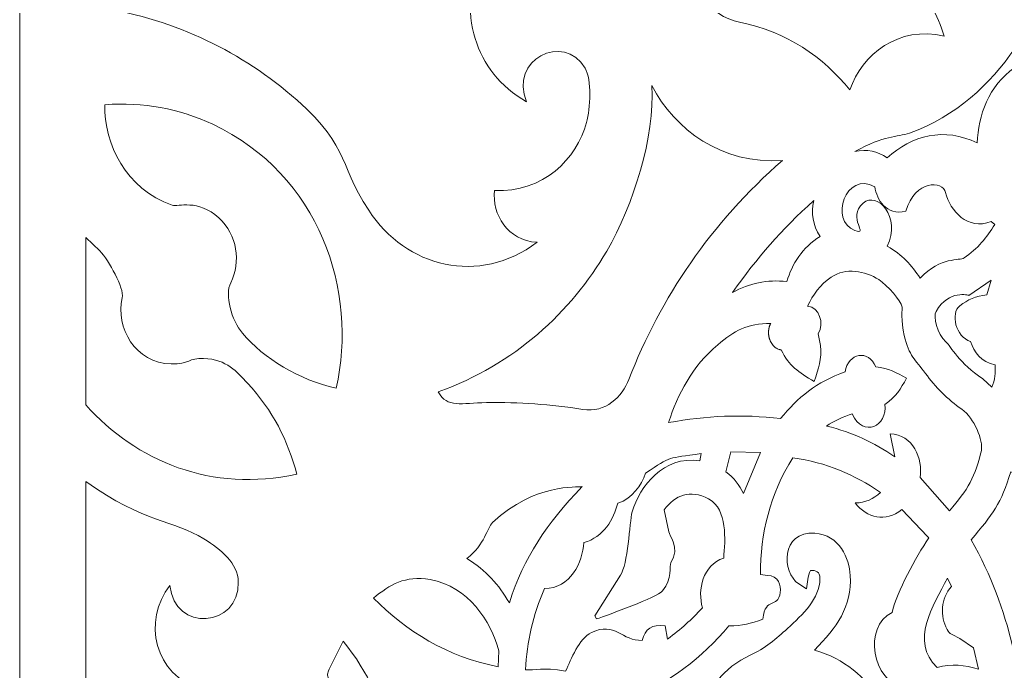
# Model space of a CAD drawing. Header units: millimetres. Extents: x -14.9 to 15.1, y 6.5 to 76.5.
# Drawn here: x -14.9 to -0.04, y 49.91 to 59.73 of the extents above; entities that cross this region are included whole.
import ezdxf

# ---------------------------------------------------------------- set-up
doc = ezdxf.new("R2010")
doc.units = ezdxf.units.MM
doc.header["$MEASUREMENT"] = 0
doc.layers.add('Layer 1', color=7, linetype='Continuous')

msp = doc.modelspace()

# ---------------------------------------------------------------- linework, layer by layer
at = {"layer": 'Layer 1', "color": 250, "lineweight": 9}
for points, knots in [([(-14.9024, 6.4618), (-14.9024, 6.4618), (15.0977, 6.4618), (15.0977, 6.4618), (15.0977, 6.4618), (15.0977, 6.4618), (15.0977, 76.4618), (15.0977, 76.4618), (15.0977, 76.4618), (15.0977, 76.4618), (-14.9024, 76.4618), (-14.9024, 76.4618), (-14.9024, 76.4618), (-14.9024, 76.4618), (-14.9024, 6.4618), (-14.9024, 6.4618)], [0, 0, 0, 0, 0.2, 0.2, 0.2, 0.2, 0.4, 0.4, 0.4, 0.4, 0.6, 0.6, 0.6, 0.6, 1, 1, 1, 1]), ([(-13.9049, 61.0394), (-12.8053, 60.486), (-11.6047, 60.1652), (-10.3106, 60.1436), (-10.3106, 60.1436), (-9.9058, 60.1367), (-9.4663, 60.4665), (-9.26, 60.7641), (-9.26, 60.7641), (-8.8587, 61.3439), (-8.9508, 62.1264), (-9.5977, 62.4729), (-9.5977, 62.4729), (-10.0581, 62.7197), (-10.5762, 62.5905), (-10.9019, 62.2351), (-10.9019, 62.2351), (-10.1072, 62.1507), (-10.1471, 60.915), (-11.0295, 60.9383), (-11.0295, 60.9383), (-11.7926, 60.9583), (-12.025, 62.0531), (-12.0167, 62.5445), (-12.0167, 62.5445), (-12.0135, 62.7324), (-12.0956, 62.9459), (-12.34, 62.9617), (-12.34, 62.9617), (-12.6234, 62.9803), (-12.6762, 62.6362), (-13.1131, 62.7109), (-13.1131, 62.7109), (-13.5684, 62.7889), (-13.6777, 63.2271), (-13.622, 63.575), (-13.622, 63.575), (-13.4895, 64.4048), (-12.4794, 64.9311), (-11.7367, 64.2142), (-11.7367, 64.2142), (-11.1973, 63.694), (-10.3958, 63.5375), (-9.6628, 63.9066), (-9.6628, 63.9066), (-9.4264, 64.0256), (-9.1321, 63.8797), (-9.1381, 63.513), (-9.1381, 63.513), (-9.1553, 62.4302), (-7.7516, 62.051), (-7.2614, 63.0079), (-7.2614, 63.0079), (-7.1713, 63.1835), (-7.1394, 63.3596), (-7.1455, 63.5488), (-7.1455, 63.5488), (-6.3494, 63.9537), (-5.4692, 63.8788), (-4.7563, 63.3895), (-4.7563, 63.3895), (-5.3869, 62.6475), (-5.6634, 61.7632), (-5.6439, 60.8641), (-5.6439, 60.8641), (-6.3038, 61.6348), (-7.4114, 61.5106), (-7.9229, 60.726), (-7.9229, 60.726), (-8.1418, 60.3908), (-8.1561, 59.8247), (-8.0371, 59.4443), (-8.0371, 59.4443), (-7.9169, 59.0596), (-7.6656, 58.7174), (-7.2599, 58.4933), (-7.2599, 58.4933), (-7.5373, 59.1131), (-6.7005, 59.5513), (-6.3786, 58.9986), (-6.3786, 58.9986), (-6.2785, 58.8265), (-6.3003, 58.3884), (-6.3571, 58.1791), (-6.3571, 58.1791), (-6.5054, 57.6313), (-7.008, 57.1182), (-7.7468, 57.156), (-7.7468, 57.156), (-7.7783, 56.7963), (-7.5534, 56.398), (-7.103, 56.3744), (-7.103, 56.3744), (-7.978, 55.7154), (-9.0816, 55.9933), (-9.6416, 56.8562), (-9.6416, 56.8562), (-10.1264, 57.6033), (-9.9179, 57.8635), (-10.8895, 58.6582), (-10.8895, 58.6582), (-11.7218, 59.3392), (-12.7362, 59.8004), (-13.9049, 59.9402), (-13.9049, 59.9402), (-13.9049, 59.9402), (-13.9049, 61.0394), (-13.9049, 61.0394)], [0, 0, 0, 0, 0.0357143, 0.0357143, 0.0357143, 0.0357143, 0.0714286, 0.0714286, 0.0714286, 0.0714286, 0.1071429, 0.1071429, 0.1071429, 0.1071429, 0.1428571, 0.1428571, 0.1428571, 0.1428571, 0.1785714, 0.1785714, 0.1785714, 0.1785714, 0.2142857, 0.2142857, 0.2142857, 0.2142857, 0.25, 0.25, 0.25, 0.25, 0.2857143, 0.2857143, 0.2857143, 0.2857143, 0.3214286, 0.3214286, 0.3214286, 0.3214286, 0.3571429, 0.3571429, 0.3571429, 0.3571429, 0.3928571, 0.3928571, 0.3928571, 0.3928571, 0.4285714, 0.4285714, 0.4285714, 0.4285714, 0.4642857, 0.4642857, 0.4642857, 0.4642857, 0.5, 0.5, 0.5, 0.5, 0.5357143, 0.5357143, 0.5357143, 0.5357143, 0.5714286, 0.5714286, 0.5714286, 0.5714286, 0.6071429, 0.6071429, 0.6071429, 0.6071429, 0.6428571, 0.6428571, 0.6428571, 0.6428571, 0.6785714, 0.6785714, 0.6785714, 0.6785714, 0.7142857, 0.7142857, 0.7142857, 0.7142857, 0.75, 0.75, 0.75, 0.75, 0.7857143, 0.7857143, 0.7857143, 0.7857143, 0.8214286, 0.8214286, 0.8214286, 0.8214286, 0.8571429, 0.8571429, 0.8571429, 0.8571429, 0.8928571, 0.8928571, 0.8928571, 0.8928571, 0.9285714, 0.9285714, 0.9285714, 0.9285714, 1, 1, 1, 1]), ([(-3.1877, 62.1196), (-2.8102, 61.6784), (-2.8061, 61.4224), (-2.2364, 60.9692), (-2.2364, 60.9692), (-1.9868, 60.7705), (-1.7992, 60.7578), (-1.4498, 60.3571), (-1.4498, 60.3571), (-1.2145, 60.0872), (-1.0676, 59.8009), (-0.9661, 59.4808), (-0.9661, 59.4808), (-1.6575, 59.6451), (-2.2034, 59.2053), (-2.3873, 58.6705), (-2.3873, 58.6705), (-2.7872, 59.1624), (-3.3377, 59.5515), (-4.0506, 59.6901), (-4.0506, 59.6901), (-4.5024, 59.7782), (-4.8332, 60.2579), (-4.9173, 60.638), (-4.9173, 60.638), (-5.1396, 61.6423), (-4.1823, 62.5601), (-3.1877, 62.1196)], [0, 0, 0, 0, 0.125, 0.125, 0.125, 0.125, 0.25, 0.25, 0.25, 0.25, 0.375, 0.375, 0.375, 0.375, 0.5, 0.5, 0.5, 0.5, 0.625, 0.625, 0.625, 0.625, 0.75, 0.75, 0.75, 0.75, 1, 1, 1, 1]), ([(0.0977, 59.2939), (-0.275, 58.7551), (-0.7836, 58.2712), (-1.4891, 58.0202), (-1.4891, 58.0202), (-1.6804, 57.9521), (-1.8623, 57.9957), (-2.3133, 57.7402), (-2.3133, 57.7402), (-2.1291, 57.7855), (-1.9684, 57.7445), (-1.8236, 57.6452), (-1.8236, 57.6452), (-1.4561, 57.9868), (-0.9641, 58.115), (-0.4672, 57.871), (-0.4672, 57.871), (-0.45, 58.2844), (-0.3, 58.7299), (0.0977, 59.0061), (0.0977, 59.0061), (0.4953, 58.7299), (0.6453, 58.2844), (0.6625, 57.871), (0.6625, 57.871), (1.1594, 58.115), (1.6514, 57.9868), (2.0189, 57.6452), (2.0189, 57.6452), (2.1638, 57.7445), (2.3244, 57.7855), (2.5086, 57.7402), (2.5086, 57.7402), (2.0281, 58.0125), (1.9208, 57.9208), (1.5648, 58.0657), (1.5648, 58.0657), (0.9253, 58.3262), (0.4413, 58.789), (0.0977, 59.2939)], [0, 0, 0, 0, 0.0909091, 0.0909091, 0.0909091, 0.0909091, 0.1818182, 0.1818182, 0.1818182, 0.1818182, 0.2727273, 0.2727273, 0.2727273, 0.2727273, 0.3636364, 0.3636364, 0.3636364, 0.3636364, 0.4545455, 0.4545455, 0.4545455, 0.4545455, 0.5454545, 0.5454545, 0.5454545, 0.5454545, 0.6363636, 0.6363636, 0.6363636, 0.6363636, 0.7272727, 0.7272727, 0.7272727, 0.7272727, 0.8181818, 0.8181818, 0.8181818, 0.8181818, 1, 1, 1, 1]), ([(-5.3714, 58.7346), (-5.3287, 57.9672), (-5.6454, 56.9412), (-6.0533, 56.2422), (-6.0533, 56.2422), (-6.5912, 55.3204), (-7.4407, 54.5339), (-8.5916, 54.1193), (-8.5916, 54.1193), (-8.4556, 53.8693), (-8.2537, 53.9517), (-7.8632, 53.9581), (-7.8632, 53.9581), (-7.3775, 53.9659), (-6.8916, 53.9308), (-6.4148, 53.8544), (-6.4148, 53.8544), (-6.0668, 53.7988), (-5.8209, 54.046), (-5.7191, 54.3079), (-5.7191, 54.3079), (-5.2417, 55.5365), (-4.4821, 56.6669), (-3.402, 57.6075), (-3.402, 57.6075), (-4.326, 57.5446), (-5.0243, 58.0718), (-5.3714, 58.7346)], [0, 0, 0, 0, 0.125, 0.125, 0.125, 0.125, 0.25, 0.25, 0.25, 0.25, 0.375, 0.375, 0.375, 0.375, 0.5, 0.5, 0.5, 0.5, 0.625, 0.625, 0.625, 0.625, 0.75, 0.75, 0.75, 0.75, 1, 1, 1, 1]), ([(-13.6186, 58.4475), (-13.6292, 57.8543), (-13.3093, 57.1798), (-12.6022, 56.9346), (-12.6022, 56.9346), (-12.515, 56.9042), (-12.2192, 57.0325), (-11.8999, 56.7409), (-11.8999, 56.7409), (-11.6205, 56.4854), (-11.566, 56.0772), (-11.722, 55.7626), (-11.722, 55.7626), (-11.813, 55.5792), (-11.7111, 55.2018), (-11.5447, 55.0041), (-11.5447, 55.0041), (-11.2203, 54.6195), (-10.6887, 54.3013), (-10.1327, 54.1726), (-10.1327, 54.1726), (-9.7971, 55.6334), (-10.3806, 57.3961), (-11.9926, 58.1525), (-11.9926, 58.1525), (-12.498, 58.3898), (-13.0385, 58.4904), (-13.6186, 58.4475)], [0, 0, 0, 0, 0.125, 0.125, 0.125, 0.125, 0.25, 0.25, 0.25, 0.25, 0.375, 0.375, 0.375, 0.375, 0.5, 0.5, 0.5, 0.5, 0.625, 0.625, 0.625, 0.625, 0.75, 0.75, 0.75, 0.75, 1, 1, 1, 1]), ([(-2.0112, 57.2113), (-2.4458, 57.452), (-2.7052, 56.6989), (-2.3118, 56.5514), (-2.3118, 56.5514), (-2.0892, 56.4677), (-2.4369, 56.7428), (-2.1885, 56.9632), (-2.1885, 56.9632), (-1.9762, 57.1512), (-1.6076, 56.7539), (-1.8227, 56.3148), (-1.8227, 56.3148), (-1.601, 56.1877), (-1.4561, 56.0282), (-1.3293, 55.8349), (-1.3293, 55.8349), (-1.0091, 56.1644), (-0.7363, 56.0911), (-0.6663, 56.1382), (-0.6663, 56.1382), (-0.4609, 56.2768), (-0.3206, 56.4489), (-0.2024, 56.6421), (-0.2024, 56.6421), (-0.2024, 56.6421), (-0.2549, 56.6876), (-0.2549, 56.6876), (-0.2549, 56.6876), (-0.6164, 56.5441), (-0.8754, 56.8488), (-0.9437, 57.1239), (-0.9437, 57.1239), (-0.989, 57.3059), (-1.3973, 57.324), (-1.5462, 56.8415), (-1.5462, 56.8415), (-1.8425, 56.7746), (-1.9825, 57.0148), (-2.0112, 57.2113)], [0, 0, 0, 0, 0.0909091, 0.0909091, 0.0909091, 0.0909091, 0.1818182, 0.1818182, 0.1818182, 0.1818182, 0.2727273, 0.2727273, 0.2727273, 0.2727273, 0.3636364, 0.3636364, 0.3636364, 0.3636364, 0.4545455, 0.4545455, 0.4545455, 0.4545455, 0.5454545, 0.5454545, 0.5454545, 0.5454545, 0.6363636, 0.6363636, 0.6363636, 0.6363636, 0.7272727, 0.7272727, 0.7272727, 0.7272727, 0.8181818, 0.8181818, 0.8181818, 0.8181818, 1, 1, 1, 1]), ([(-2.9306, 57.0032), (-2.974, 56.8057), (-2.9493, 56.641), (-2.8351, 56.4611), (-2.8351, 56.4611), (-3.1005, 56.2962), (-3.2628, 56.0451), (-3.3369, 55.7824), (-3.3369, 55.7824), (-3.6378, 55.8142), (-3.9029, 55.7543), (-4.1548, 55.619), (-4.1548, 55.619), (-3.7881, 56.1368), (-3.4226, 56.5606), (-2.9306, 57.0032)], [0, 0, 0, 0, 0.2, 0.2, 0.2, 0.2, 0.4, 0.4, 0.4, 0.4, 0.6, 0.6, 0.6, 0.6, 1, 1, 1, 1]), ([(-13.9049, 53.9223), (-13.147, 53.0762), (-12.0061, 52.5935), (-10.7263, 52.8808), (-10.7263, 52.8808), (-10.8548, 53.3793), (-11.0883, 53.8445), (-11.4696, 54.2492), (-11.4696, 54.2492), (-11.6311, 54.4205), (-11.7757, 54.6091), (-12.1297, 54.6244), (-12.1297, 54.6244), (-12.3546, 54.6343), (-12.3437, 54.5339), (-12.6174, 54.5398), (-12.6174, 54.5398), (-13.1599, 54.5518), (-13.4617, 55.0868), (-13.3567, 55.5384), (-13.3567, 55.5384), (-13.3228, 55.6843), (-13.5627, 56.0968), (-13.6938, 56.2471), (-13.6938, 56.2471), (-13.6938, 56.2471), (-13.9049, 56.4472), (-13.9049, 56.4472), (-13.9049, 56.4472), (-13.9049, 56.4472), (-13.9049, 53.9223), (-13.9049, 53.9223)], [0, 0, 0, 0, 0.1111111, 0.1111111, 0.1111111, 0.1111111, 0.2222222, 0.2222222, 0.2222222, 0.2222222, 0.3333333, 0.3333333, 0.3333333, 0.3333333, 0.4444444, 0.4444444, 0.4444444, 0.4444444, 0.5555556, 0.5555556, 0.5555556, 0.5555556, 0.6666667, 0.6666667, 0.6666667, 0.6666667, 0.7777778, 0.7777778, 0.7777778, 0.7777778, 1, 1, 1, 1]), ([(-1.3261, 52.8299), (-1.3261, 52.8299), (-0.884, 52.3285), (-0.884, 52.3285), (-0.884, 52.3285), (-0.617, 52.6347), (-0.4864, 52.8534), (-0.4055, 53.2352), (-0.4055, 53.2352), (-0.3748, 53.3797), (-0.5114, 53.7274), (-0.6981, 53.8561), (-0.6981, 53.8561), (-0.9162, 54.0067), (-1.1006, 54.1962), (-1.2472, 54.396), (-1.2472, 54.396), (-1.4027, 54.6077), (-1.4934, 54.6546), (-1.5691, 54.9685), (-1.5691, 54.9685), (-1.6222, 55.1886), (-1.5967, 55.388), (-1.5984, 55.3975), (-1.5984, 55.3975), (-1.6164, 55.4917), (-1.8184, 55.7244), (-1.9521, 55.8113), (-1.9521, 55.8113), (-2.1566, 55.9443), (-2.4527, 55.9968), (-2.6676, 55.8495), (-2.6676, 55.8495), (-2.838, 55.7329), (-2.9453, 55.5794), (-3.0244, 55.4121), (-3.0244, 55.4121), (-2.8483, 55.3906), (-2.7714, 55.158), (-2.8641, 54.9963), (-2.8641, 54.9963), (-2.8641, 54.9963), (-2.8277, 54.8172), (-2.8277, 54.8172), (-2.8277, 54.8172), (-2.8084, 54.6152), (-2.8652, 54.4721), (-2.924, 54.2742), (-2.924, 54.2742), (-3.163, 54.4252), (-3.3087, 54.5035), (-3.4221, 54.7521), (-3.4221, 54.7521), (-3.4221, 54.7521), (-3.4223, 54.7521), (-3.4223, 54.7521), (-3.4223, 54.7521), (-3.4223, 54.7521), (-3.4229, 54.7521), (-3.4229, 54.7521), (-3.4229, 54.7521), (-3.4229, 54.7521), (-3.4272, 54.7529), (-3.4272, 54.7529), (-3.4272, 54.7529), (-3.4272, 54.7529), (-3.4275, 54.7529), (-3.4275, 54.7529), (-3.4275, 54.7529), (-3.4275, 54.7529), (-3.4281, 54.7529), (-3.4281, 54.7529), (-3.4281, 54.7529), (-3.4281, 54.7529), (-3.4284, 54.7531), (-3.4284, 54.7531), (-3.4284, 54.7531), (-3.4284, 54.7531), (-3.4289, 54.7531), (-3.4289, 54.7531), (-3.4289, 54.7531), (-3.4289, 54.7531), (-3.4292, 54.7531), (-3.4292, 54.7531), (-3.4292, 54.7531), (-3.4292, 54.7531), (-3.4295, 54.7531), (-3.4295, 54.7531), (-3.4295, 54.7531), (-3.4295, 54.7531), (-3.4298, 54.7533), (-3.4298, 54.7533), (-3.4298, 54.7533), (-3.4298, 54.7533), (-3.4304, 54.7533), (-3.4304, 54.7533), (-3.4304, 54.7533), (-3.4304, 54.7533), (-3.431, 54.7533), (-3.431, 54.7533), (-3.431, 54.7533), (-3.431, 54.7533), (-3.4344, 54.754), (-3.4344, 54.754), (-3.4344, 54.754), (-3.4344, 54.754), (-3.435, 54.7543), (-3.435, 54.7543), (-3.435, 54.7543), (-3.435, 54.7543), (-3.4355, 54.7543), (-3.4355, 54.7543), (-3.4355, 54.7543), (-3.4355, 54.7543), (-3.4358, 54.7543), (-3.4358, 54.7543), (-3.4358, 54.7543), (-3.4358, 54.7543), (-3.4364, 54.7545), (-3.4364, 54.7545), (-3.4364, 54.7545), (-3.4364, 54.7545), (-3.4367, 54.7545), (-3.4367, 54.7545), (-3.4367, 54.7545), (-3.4367, 54.7545), (-3.4367, 54.7545), (-3.4367, 54.7545), (-3.4367, 54.7545), (-3.4367, 54.7545), (-3.4373, 54.7545), (-3.4373, 54.7545), (-3.4373, 54.7545), (-3.4373, 54.7545), (-3.4378, 54.7547), (-3.4378, 54.7547), (-3.4378, 54.7547), (-3.4378, 54.7547), (-3.4381, 54.7547), (-3.4381, 54.7547), (-3.4381, 54.7547), (-3.4381, 54.7547), (-3.441, 54.7554), (-3.441, 54.7554), (-3.441, 54.7554), (-3.441, 54.7554), (-3.4413, 54.7554), (-3.4413, 54.7554), (-3.4413, 54.7554), (-3.4413, 54.7554), (-3.4419, 54.7557), (-3.4419, 54.7557), (-3.4419, 54.7557), (-3.4419, 54.7557), (-3.4421, 54.7557), (-3.4421, 54.7557), (-3.4421, 54.7557), (-3.4421, 54.7557), (-3.4427, 54.7559), (-3.4427, 54.7559), (-3.4427, 54.7559), (-3.4427, 54.7559), (-3.443, 54.7559), (-3.443, 54.7559), (-3.443, 54.7559), (-3.443, 54.7559), (-3.4436, 54.7562), (-3.4436, 54.7562), (-3.4436, 54.7562), (-3.4436, 54.7562), (-3.4439, 54.7562), (-3.4439, 54.7562), (-3.4439, 54.7562), (-3.4439, 54.7562), (-3.4442, 54.7562), (-3.4442, 54.7562), (-3.4442, 54.7562), (-3.4442, 54.7562), (-3.4444, 54.7562), (-3.4444, 54.7562), (-3.4444, 54.7562), (-3.4444, 54.7562), (-3.445, 54.7564), (-3.445, 54.7564), (-3.445, 54.7564), (-3.445, 54.7564), (-3.4453, 54.7564), (-3.4453, 54.7564), (-3.4453, 54.7564), (-3.4453, 54.7564), (-3.4459, 54.7566), (-3.4459, 54.7566), (-3.4459, 54.7566), (-3.4459, 54.7566), (-3.4462, 54.7566), (-3.4462, 54.7566), (-3.4462, 54.7566), (-3.4462, 54.7566), (-3.4467, 54.7569), (-3.4467, 54.7569), (-3.4467, 54.7569), (-3.4467, 54.7569), (-3.4473, 54.7569), (-3.4473, 54.7569), (-3.4473, 54.7569), (-3.4473, 54.7569), (-3.4482, 54.7571), (-3.4482, 54.7571), (-3.4482, 54.7571), (-3.4482, 54.7571), (-3.4485, 54.7573), (-3.4485, 54.7573), (-3.4485, 54.7573), (-3.4485, 54.7573), (-3.449, 54.7576), (-3.449, 54.7576), (-3.449, 54.7576), (-3.449, 54.7576), (-3.4493, 54.7576), (-3.4493, 54.7576), (-3.4493, 54.7576), (-3.4493, 54.7576), (-3.4499, 54.7578), (-3.4499, 54.7578), (-3.4499, 54.7578), (-3.4499, 54.7578), (-3.4502, 54.7578), (-3.4502, 54.7578), (-3.4502, 54.7578), (-3.4502, 54.7578), (-3.4508, 54.758), (-3.4508, 54.758), (-3.4508, 54.758), (-3.4508, 54.758), (-3.4508, 54.758), (-3.4508, 54.758), (-3.4508, 54.758), (-3.4508, 54.758), (-3.451, 54.758), (-3.451, 54.758), (-3.451, 54.758), (-3.451, 54.758), (-3.451, 54.758), (-3.451, 54.758), (-3.451, 54.758), (-3.451, 54.758), (-3.4508, 54.758), (-3.4508, 54.758), (-3.4508, 54.758), (-3.4508, 54.758), (-3.4502, 54.758), (-3.4502, 54.758), (-3.4502, 54.758), (-3.4502, 54.758), (-3.4499, 54.7578), (-3.4499, 54.7578), (-3.4499, 54.7578), (-3.4499, 54.7578), (-3.4496, 54.7578), (-3.4496, 54.7578), (-3.4496, 54.7578), (-3.4496, 54.7578), (-3.4493, 54.7578), (-3.4493, 54.7578), (-3.4493, 54.7578), (-3.4493, 54.7578), (-3.449, 54.7578), (-3.449, 54.7578), (-3.449, 54.7578), (-3.449, 54.7578), (-3.449, 54.7578), (-3.449, 54.7578), (-3.449, 54.7578), (-3.449, 54.7578), (-3.4487, 54.7578), (-3.4487, 54.7578), (-3.4487, 54.7578), (-3.4487, 54.7578), (-3.4487, 54.7576), (-3.4487, 54.7576), (-3.4487, 54.7576), (-3.4487, 54.7576), (-3.4485, 54.7576), (-3.4485, 54.7576)], [0, 0, 0, 0, 0.0138889, 0.0138889, 0.0138889, 0.0138889, 0.0277778, 0.0277778, 0.0277778, 0.0277778, 0.0416667, 0.0416667, 0.0416667, 0.0416667, 0.0555556, 0.0555556, 0.0555556, 0.0555556, 0.0694444, 0.0694444, 0.0694444, 0.0694444, 0.0833333, 0.0833333, 0.0833333, 0.0833333, 0.0972222, 0.0972222, 0.0972222, 0.0972222, 0.1111111, 0.1111111, 0.1111111, 0.1111111, 0.125, 0.125, 0.125, 0.125, 0.1388889, 0.1388889, 0.1388889, 0.1388889, 0.1527778, 0.1527778, 0.1527778, 0.1527778, 0.1666667, 0.1666667, 0.1666667, 0.1666667, 0.1805556, 0.1805556, 0.1805556, 0.1805556, 0.1944444, 0.1944444, 0.1944444, 0.1944444, 0.2083333, 0.2083333, 0.2083333, 0.2083333, 0.2222222, 0.2222222, 0.2222222, 0.2222222, 0.2361111, 0.2361111, 0.2361111, 0.2361111, 0.25, 0.25, 0.25, 0.25, 0.2638889, 0.2638889, 0.2638889, 0.2638889, 0.2777778, 0.2777778, 0.2777778, 0.2777778, 0.2916667, 0.2916667, 0.2916667, 0.2916667, 0.3055556, 0.3055556, 0.3055556, 0.3055556, 0.3194444, 0.3194444, 0.3194444, 0.3194444, 0.3333333, 0.3333333, 0.3333333, 0.3333333, 0.3472222, 0.3472222, 0.3472222, 0.3472222, 0.3611111, 0.3611111, 0.3611111, 0.3611111, 0.375, 0.375, 0.375, 0.375, 0.3888889, 0.3888889, 0.3888889, 0.3888889, 0.4027778, 0.4027778, 0.4027778, 0.4027778, 0.4166667, 0.4166667, 0.4166667, 0.4166667, 0.4305556, 0.4305556, 0.4305556, 0.4305556, 0.4444444, 0.4444444, 0.4444444, 0.4444444, 0.4583333, 0.4583333, 0.4583333, 0.4583333, 0.4722222, 0.4722222, 0.4722222, 0.4722222, 0.4861111, 0.4861111, 0.4861111, 0.4861111, 0.5, 0.5, 0.5, 0.5, 0.5138889, 0.5138889, 0.5138889, 0.5138889, 0.5277778, 0.5277778, 0.5277778, 0.5277778, 0.5416667, 0.5416667, 0.5416667, 0.5416667, 0.5555556, 0.5555556, 0.5555556, 0.5555556, 0.5694444, 0.5694444, 0.5694444, 0.5694444, 0.5833333, 0.5833333, 0.5833333, 0.5833333, 0.5972222, 0.5972222, 0.5972222, 0.5972222, 0.6111111, 0.6111111, 0.6111111, 0.6111111, 0.625, 0.625, 0.625, 0.625, 0.6388889, 0.6388889, 0.6388889, 0.6388889, 0.6527778, 0.6527778, 0.6527778, 0.6527778, 0.6666667, 0.6666667, 0.6666667, 0.6666667, 0.6805556, 0.6805556, 0.6805556, 0.6805556, 0.6944444, 0.6944444, 0.6944444, 0.6944444, 0.7083333, 0.7083333, 0.7083333, 0.7083333, 0.7222222, 0.7222222, 0.7222222, 0.7222222, 0.7361111, 0.7361111, 0.7361111, 0.7361111, 0.75, 0.75, 0.75, 0.75, 0.7638889, 0.7638889, 0.7638889, 0.7638889, 0.7777778, 0.7777778, 0.7777778, 0.7777778, 0.7916667, 0.7916667, 0.7916667, 0.7916667, 0.8055556, 0.8055556, 0.8055556, 0.8055556, 0.8194444, 0.8194444, 0.8194444, 0.8194444, 0.8333333, 0.8333333, 0.8333333, 0.8333333, 0.8472222, 0.8472222, 0.8472222, 0.8472222, 0.8611111, 0.8611111, 0.8611111, 0.8611111, 0.875, 0.875, 0.875, 0.875, 0.8888889, 0.8888889, 0.8888889, 0.8888889, 0.9027778, 0.9027778, 0.9027778, 0.9027778, 0.9166667, 0.9166667, 0.9166667, 0.9166667, 0.9305556, 0.9305556, 0.9305556, 0.9305556, 0.9444444, 0.9444444, 0.9444444, 0.9444444, 0.9583333, 0.9583333, 0.9583333, 0.9583333, 0.9722222, 0.9722222, 0.9722222, 0.9722222, 1, 1, 1, 1]), ([(-0.2592, 55.801), (-0.2592, 55.801), (-0.5926, 55.5742), (-0.5926, 55.5742), (-0.5926, 55.5742), (-0.6015, 55.5726), (-0.8846, 55.6697), (-1.0886, 55.3322), (-1.0886, 55.3322), (-1.1339, 55.2572), (-1.072, 54.9923), (-0.9386, 54.8728), (-0.9386, 54.8728), (-0.864, 54.8059), (-0.7397, 54.5433), (-0.3846, 54.3178), (-0.3846, 54.3178), (-0.3846, 54.3178), (-0.2486, 54.1886), (-0.2486, 54.1886), (-0.2486, 54.1886), (-0.2013, 54.3029), (-0.1866, 54.4047), (-0.1984, 54.5249), (-0.1984, 54.5249), (-0.4064, 54.5669), (-0.5166, 54.718), (-0.5673, 54.8782), (-0.5673, 54.8782), (-0.7943, 54.9482), (-0.8737, 55.3058), (-0.7309, 55.4166), (-0.7309, 55.4166), (-0.6138, 55.5073), (-0.485, 55.5639), (-0.3249, 55.5813), (-0.3249, 55.5813), (-0.3249, 55.5813), (-0.2592, 55.801), (-0.2592, 55.801)], [0, 0, 0, 0, 0.0909091, 0.0909091, 0.0909091, 0.0909091, 0.1818182, 0.1818182, 0.1818182, 0.1818182, 0.2727273, 0.2727273, 0.2727273, 0.2727273, 0.3636364, 0.3636364, 0.3636364, 0.3636364, 0.4545455, 0.4545455, 0.4545455, 0.4545455, 0.5454545, 0.5454545, 0.5454545, 0.5454545, 0.6363636, 0.6363636, 0.6363636, 0.6363636, 0.7272727, 0.7272727, 0.7272727, 0.7272727, 0.8181818, 0.8181818, 0.8181818, 0.8181818, 1, 1, 1, 1]), ([(-3.4513, 54.758), (-3.4513, 54.758), (-3.4519, 54.7583), (-3.4519, 54.7583), (-3.4519, 54.7583), (-3.4714, 54.7642), (-3.4895, 54.7731), (-3.5061, 54.7849), (-3.5061, 54.7849), (-3.5061, 54.7849), (-3.5061, 54.7849), (-3.5061, 54.7849), (-3.5061, 54.7849), (-3.5061, 54.7849), (-3.5113, 54.7887), (-3.5113, 54.7887), (-3.5113, 54.7887), (-3.5113, 54.7887), (-3.5119, 54.7889), (-3.5119, 54.7889), (-3.5119, 54.7889), (-3.5119, 54.7889), (-3.5167, 54.7929), (-3.5167, 54.7929), (-3.5167, 54.7929), (-3.5167, 54.7929), (-3.517, 54.7929), (-3.517, 54.7929), (-3.517, 54.7929), (-3.5357, 54.8082), (-3.5523, 54.8271), (-3.5661, 54.8483), (-3.5661, 54.8483), (-3.5661, 54.8483), (-3.5669, 54.8497), (-3.5669, 54.8497), (-3.5669, 54.8497), (-3.5669, 54.8497), (-3.5681, 54.8514), (-3.5681, 54.8514), (-3.5681, 54.8514), (-3.5681, 54.8514), (-3.5707, 54.8559), (-3.5707, 54.8559), (-3.5707, 54.8559), (-3.5707, 54.8559), (-3.5707, 54.8559), (-3.5707, 54.8559), (-3.5707, 54.8559), (-3.5707, 54.8559), (-3.5738, 54.8615), (-3.5738, 54.8615), (-3.5738, 54.8615), (-3.5738, 54.8615), (-3.5744, 54.8625), (-3.5744, 54.8625), (-3.5744, 54.8625), (-3.5744, 54.8625), (-3.577, 54.8672), (-3.577, 54.8672), (-3.577, 54.8672), (-3.577, 54.8672), (-3.5781, 54.8688), (-3.5781, 54.8688), (-3.5781, 54.8688), (-3.5801, 54.8728), (-3.5821, 54.8768), (-3.5839, 54.8808), (-3.5839, 54.8808), (-3.5839, 54.8808), (-3.5841, 54.8815), (-3.5841, 54.8815), (-3.5841, 54.8815), (-3.5841, 54.8815), (-3.5867, 54.887), (-3.5867, 54.887), (-3.5867, 54.887), (-3.5867, 54.887), (-3.5876, 54.8891), (-3.5876, 54.8891), (-3.5876, 54.8891), (-3.5876, 54.8891), (-3.5896, 54.8938), (-3.5896, 54.8938), (-3.5896, 54.8938), (-3.5896, 54.8938), (-3.5902, 54.895), (-3.5902, 54.895), (-3.5902, 54.895), (-3.5902, 54.895), (-3.5925, 54.9011), (-3.5925, 54.9011), (-3.5925, 54.9011), (-3.5925, 54.9011), (-3.5948, 54.9068), (-3.5948, 54.9068), (-3.5948, 54.9068), (-3.5948, 54.9068), (-3.5951, 54.9079), (-3.5951, 54.9079), (-3.5951, 54.9079), (-3.5951, 54.9079), (-3.5973, 54.9143), (-3.5973, 54.9143), (-3.5973, 54.9143), (-3.5973, 54.9143), (-3.5976, 54.9148), (-3.5976, 54.9148), (-3.5976, 54.9148), (-3.5976, 54.9148), (-3.5996, 54.9218), (-3.5996, 54.9218), (-3.5996, 54.9218), (-3.5996, 54.9218), (-3.5996, 54.9218), (-3.5996, 54.9218), (-3.5996, 54.9218), (-3.5996, 54.9218), (-3.6019, 54.9289), (-3.6019, 54.9289), (-3.6019, 54.9289), (-3.6019, 54.9289), (-3.6019, 54.9294), (-3.6019, 54.9294), (-3.6019, 54.9294), (-3.6019, 54.9294), (-3.6037, 54.9362), (-3.6037, 54.9362), (-3.6037, 54.9362), (-3.6037, 54.9362), (-3.6039, 54.9369), (-3.6039, 54.9369), (-3.6039, 54.9369), (-3.6039, 54.9369), (-3.6054, 54.9433), (-3.6054, 54.9433), (-3.6054, 54.9433), (-3.6054, 54.9433), (-3.6057, 54.9447), (-3.6057, 54.9447), (-3.6057, 54.9447), (-3.6057, 54.9447), (-3.6071, 54.9506), (-3.6071, 54.9506), (-3.6071, 54.9506), (-3.6071, 54.9506), (-3.6074, 54.9525), (-3.6074, 54.9525), (-3.6074, 54.9525), (-3.6074, 54.9525), (-3.6085, 54.9579), (-3.6085, 54.9579), (-3.6085, 54.9579), (-3.6085, 54.9579), (-3.6085, 54.9586), (-3.6085, 54.9586), (-3.6085, 54.9586), (-3.6085, 54.9586), (-3.6094, 54.9631), (-3.6094, 54.9631), (-3.6094, 54.9631), (-3.6094, 54.9631), (-3.6097, 54.9652), (-3.6097, 54.9652), (-3.6097, 54.9652), (-3.6097, 54.9652), (-3.61, 54.9683), (-3.61, 54.9683), (-3.61, 54.9683), (-3.61, 54.9683), (-3.6103, 54.9697), (-3.6103, 54.9697), (-3.6103, 54.9697), (-3.6103, 54.9697), (-3.6108, 54.9749), (-3.6108, 54.9749), (-3.6108, 54.9749), (-3.6108, 54.9749), (-3.6111, 54.9763), (-3.6111, 54.9763), (-3.6111, 54.9763), (-3.6111, 54.9763), (-3.6117, 54.9803), (-3.6117, 54.9803), (-3.6117, 54.9803), (-3.6117, 54.9803), (-3.6117, 54.9819), (-3.6117, 54.9819), (-3.6117, 54.9819), (-3.6123, 54.9862), (-3.6126, 54.9907), (-3.6128, 54.9949), (-3.6128, 54.9949), (-3.6128, 54.9949), (-3.6128, 54.9954), (-3.6128, 54.9954), (-3.6128, 54.9954), (-3.6128, 54.9954), (-3.6131, 55.002), (-3.6131, 55.002), (-3.6131, 55.002), (-3.6131, 55.002), (-3.6131, 55.0027), (-3.6131, 55.0027), (-3.6131, 55.0027), (-3.6131, 55.0027), (-3.6134, 55.0083), (-3.6134, 55.0083), (-3.6134, 55.0083), (-3.6134, 55.0083), (-3.6134, 55.0102), (-3.6134, 55.0102), (-3.6134, 55.0102), (-3.6134, 55.0102), (-3.6134, 55.0124), (-3.6134, 55.0124), (-3.6134, 55.0124), (-3.6134, 55.0124), (-3.6134, 55.0178), (-3.6134, 55.0178), (-3.6134, 55.0178), (-3.6134, 55.0178), (-3.6134, 55.0178), (-3.6134, 55.0178), (-3.6134, 55.0178), (-3.6134, 55.0178), (-3.6131, 55.0244), (-3.6131, 55.0244), (-3.6131, 55.0244), (-3.6131, 55.0244), (-3.6131, 55.0253), (-3.6131, 55.0253), (-3.6131, 55.0253), (-3.6131, 55.0253), (-3.6128, 55.0326), (-3.6128, 55.0326), (-3.6128, 55.0326), (-3.6128, 55.0326), (-3.6128, 55.0329), (-3.6128, 55.0329), (-3.6128, 55.0329), (-3.6128, 55.0329), (-3.6123, 55.0404), (-3.6123, 55.0404), (-3.6123, 55.0404), (-3.6123, 55.0404), (-3.6123, 55.0406), (-3.6123, 55.0406), (-3.6123, 55.0406), (-3.6123, 55.0406), (-3.6117, 55.0479), (-3.6117, 55.0479), (-3.6117, 55.0479), (-3.6117, 55.0479), (-3.6114, 55.0486), (-3.6114, 55.0486), (-3.6114, 55.0486), (-3.6114, 55.0486), (-3.6105, 55.0555), (-3.6105, 55.0555), (-3.6105, 55.0555), (-3.6105, 55.0555), (-3.6105, 55.0567), (-3.6105, 55.0567), (-3.6105, 55.0567), (-3.6105, 55.0567), (-3.6094, 55.063), (-3.6094, 55.063), (-3.6094, 55.063), (-3.6094, 55.063), (-3.6091, 55.0647), (-3.6091, 55.0647), (-3.6091, 55.0647), (-3.6091, 55.0647), (-3.6082, 55.0703), (-3.6082, 55.0703), (-3.6082, 55.0703), (-3.6082, 55.0703), (-3.6077, 55.0727), (-3.6077, 55.0727), (-3.6077, 55.0727), (-3.6077, 55.0727), (-3.6068, 55.0779), (-3.6068, 55.0779), (-3.6068, 55.0779), (-3.6068, 55.0779), (-3.6065, 55.0786), (-3.6065, 55.0786), (-3.6065, 55.0786), (-3.6065, 55.0786), (-3.6054, 55.0833), (-3.6054, 55.0833), (-3.6054, 55.0833), (-3.6054, 55.0833), (-3.6045, 55.0866), (-3.6045, 55.0866), (-3.6045, 55.0866), (-3.6045, 55.0866), (-3.6037, 55.0906), (-3.6037, 55.0906), (-3.6037, 55.0906), (-3.6037, 55.0906), (-3.6022, 55.0955), (-3.6022, 55.0955), (-3.6022, 55.0955), (-3.6022, 55.0955), (-3.6019, 55.097), (-3.6019, 55.097), (-3.6019, 55.097), (-3.6019, 55.097), (-3.5999, 55.1033), (-3.5999, 55.1033), (-3.5999, 55.1033), (-3.5999, 55.1033), (-3.5994, 55.105), (-3.5994, 55.105), (-3.5994, 55.105), (-3.5994, 55.105), (-3.5976, 55.1102), (-3.5976, 55.1102), (-3.5976, 55.1102), (-3.5976, 55.1102), (-3.5968, 55.113), (-3.5968, 55.113), (-3.5968, 55.113), (-3.5968, 55.113), (-3.5948, 55.1184), (-3.5948, 55.1184), (-3.5948, 55.1184), (-3.5948, 55.1184), (-3.5942, 55.1196), (-3.5942, 55.1196), (-3.5942, 55.1196), (-3.5942, 55.1196), (-3.5936, 55.1217), (-3.5936, 55.1217), (-3.5936, 55.1217), (-3.5936, 55.1217), (-3.5925, 55.1241), (-3.5925, 55.1241), (-3.5925, 55.1241), (-3.5925, 55.1241), (-3.5907, 55.1283), (-3.5907, 55.1283), (-3.5907, 55.1283), (-3.5907, 55.1283), (-3.5905, 55.1288), (-3.5905, 55.1288), (-3.5905, 55.1288), (-3.5905, 55.1288), (-3.5879, 55.1347), (-3.5879, 55.1347), (-3.5879, 55.1347), (-3.5879, 55.1347), (-3.5876, 55.1356), (-3.5876, 55.1356), (-3.5876, 55.1356), (-3.5876, 55.1356), (-3.5867, 55.1373), (-3.5867, 55.1373), (-3.5867, 55.1373), (-3.5847, 55.1413), (-3.5827, 55.1455), (-3.5807, 55.1495), (-3.5807, 55.1495), (-3.935, 55.1516), (-4.1278, 55.0432), (-4.3802, 54.8295), (-4.3802, 54.8295), (-4.7589, 54.5084), (-4.987, 54.0842), (-5.1192, 53.6555), (-5.1192, 53.6555), (-4.5475, 53.7601), (-4.0139, 53.7839), (-3.4324, 53.7175), (-3.4324, 53.7175), (-3.1768, 54.0298), (-2.887, 54.2713), (-2.4604, 54.4208), (-2.4604, 54.4208), (-2.4108, 54.7069), (-2.1076, 54.7635), (-1.9957, 54.4962), (-1.9957, 54.4962), (-1.7957, 54.474), (-1.6948, 54.4151), (-1.5321, 54.3244), (-1.5321, 54.3244), (-1.6222, 54.1683), (-1.6879, 54.0427), (-1.8591, 53.931), (-1.8591, 53.931), (-1.8201, 53.6062), (-2.1816, 53.4193), (-2.3523, 53.7875), (-2.3523, 53.7875), (-2.4705, 53.7481), (-2.6452, 53.6767), (-2.7381, 53.6041), (-2.7381, 53.6041), (-2.3377, 53.5077), (-2.0293, 53.358), (-1.7091, 53.141), (-1.7091, 53.141), (-1.7091, 53.141), (-1.7817, 53.487), (-1.7817, 53.487), (-1.7817, 53.487), (-1.4328, 53.4801), (-1.2877, 53.1103), (-1.3261, 52.8299)], [0, 0, 0, 0, 0.0096154, 0.0096154, 0.0096154, 0.0096154, 0.0192308, 0.0192308, 0.0192308, 0.0192308, 0.0288462, 0.0288462, 0.0288462, 0.0288462, 0.0384615, 0.0384615, 0.0384615, 0.0384615, 0.0480769, 0.0480769, 0.0480769, 0.0480769, 0.0576923, 0.0576923, 0.0576923, 0.0576923, 0.0673077, 0.0673077, 0.0673077, 0.0673077, 0.0769231, 0.0769231, 0.0769231, 0.0769231, 0.0865385, 0.0865385, 0.0865385, 0.0865385, 0.0961538, 0.0961538, 0.0961538, 0.0961538, 0.1057692, 0.1057692, 0.1057692, 0.1057692, 0.1153846, 0.1153846, 0.1153846, 0.1153846, 0.125, 0.125, 0.125, 0.125, 0.1346154, 0.1346154, 0.1346154, 0.1346154, 0.1442308, 0.1442308, 0.1442308, 0.1442308, 0.1538462, 0.1538462, 0.1538462, 0.1538462, 0.1634615, 0.1634615, 0.1634615, 0.1634615, 0.1730769, 0.1730769, 0.1730769, 0.1730769, 0.1826923, 0.1826923, 0.1826923, 0.1826923, 0.1923077, 0.1923077, 0.1923077, 0.1923077, 0.2019231, 0.2019231, 0.2019231, 0.2019231, 0.2115385, 0.2115385, 0.2115385, 0.2115385, 0.2211538, 0.2211538, 0.2211538, 0.2211538, 0.2307692, 0.2307692, 0.2307692, 0.2307692, 0.2403846, 0.2403846, 0.2403846, 0.2403846, 0.25, 0.25, 0.25, 0.25, 0.2596154, 0.2596154, 0.2596154, 0.2596154, 0.2692308, 0.2692308, 0.2692308, 0.2692308, 0.2788462, 0.2788462, 0.2788462, 0.2788462, 0.2884615, 0.2884615, 0.2884615, 0.2884615, 0.2980769, 0.2980769, 0.2980769, 0.2980769, 0.3076923, 0.3076923, 0.3076923, 0.3076923, 0.3173077, 0.3173077, 0.3173077, 0.3173077, 0.3269231, 0.3269231, 0.3269231, 0.3269231, 0.3365385, 0.3365385, 0.3365385, 0.3365385, 0.3461538, 0.3461538, 0.3461538, 0.3461538, 0.3557692, 0.3557692, 0.3557692, 0.3557692, 0.3653846, 0.3653846, 0.3653846, 0.3653846, 0.375, 0.375, 0.375, 0.375, 0.3846154, 0.3846154, 0.3846154, 0.3846154, 0.3942308, 0.3942308, 0.3942308, 0.3942308, 0.4038462, 0.4038462, 0.4038462, 0.4038462, 0.4134615, 0.4134615, 0.4134615, 0.4134615, 0.4230769, 0.4230769, 0.4230769, 0.4230769, 0.4326923, 0.4326923, 0.4326923, 0.4326923, 0.4423077, 0.4423077, 0.4423077, 0.4423077, 0.4519231, 0.4519231, 0.4519231, 0.4519231, 0.4615385, 0.4615385, 0.4615385, 0.4615385, 0.4711538, 0.4711538, 0.4711538, 0.4711538, 0.4807692, 0.4807692, 0.4807692, 0.4807692, 0.4903846, 0.4903846, 0.4903846, 0.4903846, 0.5, 0.5, 0.5, 0.5, 0.5096154, 0.5096154, 0.5096154, 0.5096154, 0.5192308, 0.5192308, 0.5192308, 0.5192308, 0.5288462, 0.5288462, 0.5288462, 0.5288462, 0.5384615, 0.5384615, 0.5384615, 0.5384615, 0.5480769, 0.5480769, 0.5480769, 0.5480769, 0.5576923, 0.5576923, 0.5576923, 0.5576923, 0.5673077, 0.5673077, 0.5673077, 0.5673077, 0.5769231, 0.5769231, 0.5769231, 0.5769231, 0.5865385, 0.5865385, 0.5865385, 0.5865385, 0.5961538, 0.5961538, 0.5961538, 0.5961538, 0.6057692, 0.6057692, 0.6057692, 0.6057692, 0.6153846, 0.6153846, 0.6153846, 0.6153846, 0.625, 0.625, 0.625, 0.625, 0.6346154, 0.6346154, 0.6346154, 0.6346154, 0.6442308, 0.6442308, 0.6442308, 0.6442308, 0.6538462, 0.6538462, 0.6538462, 0.6538462, 0.6634615, 0.6634615, 0.6634615, 0.6634615, 0.6730769, 0.6730769, 0.6730769, 0.6730769, 0.6826923, 0.6826923, 0.6826923, 0.6826923, 0.6923077, 0.6923077, 0.6923077, 0.6923077, 0.7019231, 0.7019231, 0.7019231, 0.7019231, 0.7115385, 0.7115385, 0.7115385, 0.7115385, 0.7211538, 0.7211538, 0.7211538, 0.7211538, 0.7307692, 0.7307692, 0.7307692, 0.7307692, 0.7403846, 0.7403846, 0.7403846, 0.7403846, 0.75, 0.75, 0.75, 0.75, 0.7596154, 0.7596154, 0.7596154, 0.7596154, 0.7692308, 0.7692308, 0.7692308, 0.7692308, 0.7788462, 0.7788462, 0.7788462, 0.7788462, 0.7884615, 0.7884615, 0.7884615, 0.7884615, 0.7980769, 0.7980769, 0.7980769, 0.7980769, 0.8076923, 0.8076923, 0.8076923, 0.8076923, 0.8173077, 0.8173077, 0.8173077, 0.8173077, 0.8269231, 0.8269231, 0.8269231, 0.8269231, 0.8365385, 0.8365385, 0.8365385, 0.8365385, 0.8461538, 0.8461538, 0.8461538, 0.8461538, 0.8557692, 0.8557692, 0.8557692, 0.8557692, 0.8653846, 0.8653846, 0.8653846, 0.8653846, 0.875, 0.875, 0.875, 0.875, 0.8846154, 0.8846154, 0.8846154, 0.8846154, 0.8942308, 0.8942308, 0.8942308, 0.8942308, 0.9038462, 0.9038462, 0.9038462, 0.9038462, 0.9134615, 0.9134615, 0.9134615, 0.9134615, 0.9230769, 0.9230769, 0.9230769, 0.9230769, 0.9326923, 0.9326923, 0.9326923, 0.9326923, 0.9423077, 0.9423077, 0.9423077, 0.9423077, 0.9519231, 0.9519231, 0.9519231, 0.9519231, 0.9615385, 0.9615385, 0.9615385, 0.9615385, 0.9711538, 0.9711538, 0.9711538, 0.9711538, 0.9807692, 0.9807692, 0.9807692, 0.9807692, 1, 1, 1, 1]), ([(-3.451, 54.758), (-3.451, 54.758), (-3.4513, 54.758), (-3.4513, 54.758), (-3.4513, 54.758), (-3.4513, 54.758), (-3.4513, 54.758), (-3.4513, 54.758), (-3.4513, 54.758), (-3.4513, 54.758), (-3.451, 54.758), (-3.451, 54.758)], [0, 0, 0, 0, 0.25, 0.25, 0.25, 0.25, 0.5, 0.5, 0.5, 0.5, 1, 1, 1, 1]), ([(-4.1843, 53.2171), (-4.1843, 53.2171), (-3.7348, 53.2074), (-3.7348, 53.2074), (-3.7348, 53.2074), (-3.7348, 53.2074), (-3.9915, 52.5869), (-3.9915, 52.5869), (-3.9915, 52.5869), (-4.0523, 52.7134), (-4.1315, 52.8226), (-4.2557, 52.914), (-4.2557, 52.914), (-4.2557, 52.914), (-4.1843, 53.2171), (-4.1843, 53.2171)], [0, 0, 0, 0, 0.2, 0.2, 0.2, 0.2, 0.4, 0.4, 0.4, 0.4, 0.6, 0.6, 0.6, 0.6, 1, 1, 1, 1]), ([(-5.4666, 52.8926), (-5.071, 53.1617), (-5.1456, 53.1125), (-4.6298, 53.1883), (-4.6298, 53.1883), (-4.6298, 53.1883), (-4.6508, 53.0809), (-4.6508, 53.0809), (-4.6508, 53.0809), (-5.2001, 53.1598), (-5.551, 52.6991), (-5.6718, 52.3104), (-5.6718, 52.3104), (-5.7076, 52.1426), (-5.7349, 51.5173), (-5.8465, 51.3551), (-5.8465, 51.3551), (-5.8465, 51.3551), (-6.2338, 50.7414), (-6.2338, 50.7414), (-6.2338, 50.7414), (-6.2338, 50.7414), (-6.2059, 50.6964), (-6.2059, 50.6964), (-6.2059, 50.6964), (-6.0275, 50.7605), (-5.2994, 51.0188), (-5.2102, 51.122), (-5.2102, 51.122), (-5.0556, 51.3005), (-5.1129, 51.501), (-5.0862, 51.5425), (-5.0862, 51.5425), (-4.9351, 51.7775), (-5.1167, 51.9531), (-5.1158, 52.0094), (-5.1158, 52.0094), (-5.1158, 52.0094), (-5.1867, 52.3396), (-5.1867, 52.3396), (-5.1867, 52.3396), (-5.0251, 52.5659), (-4.7976, 52.6559), (-4.5162, 52.5046), (-4.5162, 52.5046), (-4.2256, 52.3481), (-4.2675, 51.8829), (-4.2896, 51.6139), (-4.2896, 51.6139), (-4.6095, 51.51), (-4.684, 51.1279), (-4.6115, 50.8649), (-4.6115, 50.8649), (-4.7822, 50.679), (-4.9253, 50.5484), (-5.1379, 50.3926), (-5.1379, 50.3926), (-5.1379, 50.3926), (-5.1717, 50.5908), (-5.1717, 50.5908), (-5.1717, 50.5908), (-5.378, 50.625), (-5.4675, 50.5418), (-5.5186, 50.374), (-5.5186, 50.374), (-5.8212, 50.3579), (-5.9265, 50.6665), (-6.282, 50.4904), (-6.282, 50.4904), (-6.4805, 50.3921), (-6.584, 50.0984), (-6.6738, 49.908), (-6.6738, 49.908), (-7.033, 49.9742), (-7.1262, 49.9212), (-7.2789, 49.9283), (-7.2789, 49.9283), (-7.2551, 50.3523), (-7.1635, 50.7572), (-6.9905, 51.1572), (-6.9905, 51.1572), (-6.5984, 51.1506), (-6.4148, 51.5543), (-6.3987, 51.8466), (-6.3987, 51.8466), (-6.0989, 51.9305), (-5.9469, 52.2029), (-5.8869, 52.4393), (-5.8869, 52.4393), (-5.6623, 52.5185), (-5.5346, 52.7094), (-5.4666, 52.8926)], [0, 0, 0, 0, 0.0416667, 0.0416667, 0.0416667, 0.0416667, 0.0833333, 0.0833333, 0.0833333, 0.0833333, 0.125, 0.125, 0.125, 0.125, 0.1666667, 0.1666667, 0.1666667, 0.1666667, 0.2083333, 0.2083333, 0.2083333, 0.2083333, 0.25, 0.25, 0.25, 0.25, 0.2916667, 0.2916667, 0.2916667, 0.2916667, 0.3333333, 0.3333333, 0.3333333, 0.3333333, 0.375, 0.375, 0.375, 0.375, 0.4166667, 0.4166667, 0.4166667, 0.4166667, 0.4583333, 0.4583333, 0.4583333, 0.4583333, 0.5, 0.5, 0.5, 0.5, 0.5416667, 0.5416667, 0.5416667, 0.5416667, 0.5833333, 0.5833333, 0.5833333, 0.5833333, 0.625, 0.625, 0.625, 0.625, 0.6666667, 0.6666667, 0.6666667, 0.6666667, 0.7083333, 0.7083333, 0.7083333, 0.7083333, 0.75, 0.75, 0.75, 0.75, 0.7916667, 0.7916667, 0.7916667, 0.7916667, 0.8333333, 0.8333333, 0.8333333, 0.8333333, 0.875, 0.875, 0.875, 0.875, 0.9166667, 0.9166667, 0.9166667, 0.9166667, 1, 1, 1, 1]), ([(-1.218, 51.9375), (-1.218, 51.9375), (-1.2191, 51.9401), (-1.2191, 51.9401), (-1.2191, 51.9401), (-1.2191, 51.9401), (-1.1976, 51.9182), (-1.1976, 51.9182), (-1.1976, 51.9182), (-1.3947, 51.6274), (-1.673, 51.1096), (-1.7513, 50.7959), (-1.7513, 50.7959), (-2.1928, 50.5705), (-2.0519, 49.7725), (-1.5674, 49.6367), (-1.5674, 49.6367), (-1.5674, 49.6367), (-1.4865, 49.5545), (-1.4865, 49.5545), (-1.4865, 49.5545), (-1.6471, 49.3068), (-1.5918, 48.8297), (-1.288, 48.9594), (-1.288, 48.9594), (-1.156, 49.0157), (-0.8034, 49.0727), (-0.6534, 49.0753), (-0.6534, 49.0753), (-0.5355, 49.0774), (-0.4448, 49.1281), (-0.368, 49.1965), (-0.368, 49.1965), (-0.368, 49.1965), (-0.3418, 49.1752), (-0.3418, 49.1752), (-0.3418, 49.1752), (-0.3418, 49.1752), (-0.3562, 49.0772), (-0.3562, 49.0772), (-0.3562, 49.0772), (-0.528, 48.9916), (-0.6531, 48.8158), (-0.7036, 48.6607), (-0.7036, 48.6607), (-0.9116, 48.6362), (-1.0711, 48.4531), (-1.1709, 48.3272), (-1.1709, 48.3272), (-1.0588, 48.1507), (-0.9595, 48.0088), (-0.7423, 47.9009), (-0.7423, 47.9009), (-0.7423, 47.9009), (-0.9753, 47.5221), (-0.9753, 47.5221), (-0.9753, 47.5221), (-1.2151, 47.6397), (-1.459, 47.7005), (-1.7381, 47.701), (-1.7381, 47.701), (-1.7381, 47.701), (-1.8279, 48.2912), (-1.8279, 48.2912), (-1.8279, 48.2912), (-1.8471, 48.3852), (-1.636, 49.0418), (-1.9248, 49.475), (-1.9248, 49.475), (-2.1495, 49.8116), (-2.4711, 50.1003), (-2.9217, 50.2283), (-2.9217, 50.2283), (-2.5824, 50.5724), (-2.3566, 50.8755), (-2.3816, 51.3511), (-2.3816, 51.3511), (-2.395, 51.6092), (-2.5451, 51.9642), (-2.9166, 51.9892), (-2.9166, 51.9892), (-3.4258, 52.0236), (-3.4209, 51.3962), (-3.159, 51.2262), (-3.159, 51.2262), (-3.159, 51.2262), (-3.0405, 51.1508), (-3.0405, 51.1508), (-3.0405, 51.1508), (-3.0282, 51.2448), (-3.0267, 51.3412), (-2.9791, 51.4287), (-2.9791, 51.4287), (-2.904, 51.4261), (-2.8365, 51.4195), (-2.838, 51.3035), (-2.838, 51.3035), (-2.8423, 51.0011), (-3.0956, 50.7654), (-3.3288, 50.5517), (-3.3288, 50.5517), (-3.4915, 50.4027), (-3.6734, 50.246), (-3.8891, 50.151), (-3.8891, 50.151), (-4.6941, 49.7961), (-4.9457, 48.7079), (-4.8438, 47.9918), (-4.8438, 47.9918), (-4.8438, 47.9918), (-4.7213, 47.5075), (-4.7213, 47.5075), (-4.7213, 47.5075), (-4.7213, 47.5075), (-4.785, 47.4851), (-4.785, 47.4851), (-4.785, 47.4851), (-4.8507, 48.2), (-5.1379, 48.9655), (-5.7575, 49.4904), (-5.7575, 49.4904), (-5.1035, 49.722), (-4.6163, 50.1149), (-4.2124, 50.5908), (-4.2124, 50.5908), (-4.0067, 50.5946), (-3.8837, 50.6269), (-3.698, 50.6924), (-3.698, 50.6924), (-3.659, 51.0549), (-3.4763, 50.8298), (-3.4358, 51.0971), (-3.4358, 51.0971), (-3.4203, 51.1998), (-3.4619, 51.3469), (-3.6306, 51.3523), (-3.6306, 51.3523), (-3.6306, 51.3523), (-3.7362, 51.3658), (-3.7362, 51.3658), (-3.7362, 51.3658), (-3.7348, 51.9807), (-3.5951, 52.5779), (-3.2471, 53.1257), (-3.2471, 53.1257), (-2.7364, 53.0535), (-2.3222, 52.8749), (-1.9274, 52.6029), (-1.9274, 52.6029), (-2.033, 52.5051), (-2.146, 52.4464), (-2.3084, 52.4445), (-2.3084, 52.4445), (-2.1317, 52.2168), (-1.8517, 52.1473), (-1.6033, 52.3446), (-1.6033, 52.3446), (-1.6033, 52.3446), (-1.218, 51.9375), (-1.218, 51.9375)], [0, 0, 0, 0, 0.0243902, 0.0243902, 0.0243902, 0.0243902, 0.0487805, 0.0487805, 0.0487805, 0.0487805, 0.0731707, 0.0731707, 0.0731707, 0.0731707, 0.097561, 0.097561, 0.097561, 0.097561, 0.1219512, 0.1219512, 0.1219512, 0.1219512, 0.1463415, 0.1463415, 0.1463415, 0.1463415, 0.1707317, 0.1707317, 0.1707317, 0.1707317, 0.195122, 0.195122, 0.195122, 0.195122, 0.2195122, 0.2195122, 0.2195122, 0.2195122, 0.2439024, 0.2439024, 0.2439024, 0.2439024, 0.2682927, 0.2682927, 0.2682927, 0.2682927, 0.2926829, 0.2926829, 0.2926829, 0.2926829, 0.3170732, 0.3170732, 0.3170732, 0.3170732, 0.3414634, 0.3414634, 0.3414634, 0.3414634, 0.3658537, 0.3658537, 0.3658537, 0.3658537, 0.3902439, 0.3902439, 0.3902439, 0.3902439, 0.4146341, 0.4146341, 0.4146341, 0.4146341, 0.4390244, 0.4390244, 0.4390244, 0.4390244, 0.4634146, 0.4634146, 0.4634146, 0.4634146, 0.4878049, 0.4878049, 0.4878049, 0.4878049, 0.5121951, 0.5121951, 0.5121951, 0.5121951, 0.5365854, 0.5365854, 0.5365854, 0.5365854, 0.5609756, 0.5609756, 0.5609756, 0.5609756, 0.5853659, 0.5853659, 0.5853659, 0.5853659, 0.6097561, 0.6097561, 0.6097561, 0.6097561, 0.6341463, 0.6341463, 0.6341463, 0.6341463, 0.6585366, 0.6585366, 0.6585366, 0.6585366, 0.6829268, 0.6829268, 0.6829268, 0.6829268, 0.7073171, 0.7073171, 0.7073171, 0.7073171, 0.7317073, 0.7317073, 0.7317073, 0.7317073, 0.7560976, 0.7560976, 0.7560976, 0.7560976, 0.7804878, 0.7804878, 0.7804878, 0.7804878, 0.804878, 0.804878, 0.804878, 0.804878, 0.8292683, 0.8292683, 0.8292683, 0.8292683, 0.8536585, 0.8536585, 0.8536585, 0.8536585, 0.8780488, 0.8780488, 0.8780488, 0.8780488, 0.902439, 0.902439, 0.902439, 0.902439, 0.9268293, 0.9268293, 0.9268293, 0.9268293, 0.9512195, 0.9512195, 0.9512195, 0.9512195, 1, 1, 1, 1]), ([(0.0977, 52.8848), (0.0977, 52.8848), (0.1585, 52.9128), (0.1585, 52.9128), (0.1585, 52.9128), (0.2988, 52.4438), (0.4344, 52.2656), (0.7529, 51.8909), (0.7529, 51.8909), (0.4471, 51.3396), (0.2663, 50.8529), (0.124, 50.2639), (0.124, 50.2639), (0.124, 50.2639), (0.0977, 50.2915), (0.0977, 50.2915), (0.0977, 50.2915), (0.0977, 50.2915), (0.0713, 50.2639), (0.0713, 50.2639), (0.0713, 50.2639), (-0.071, 50.8529), (-0.2518, 51.3396), (-0.5576, 51.8909), (-0.5576, 51.8909), (-0.2391, 52.2656), (-0.1034, 52.4438), (0.0368, 52.9128), (0.0368, 52.9128), (0.0368, 52.9128), (0.0977, 52.8848), (0.0977, 52.8848)], [0, 0, 0, 0, 0.1111111, 0.1111111, 0.1111111, 0.1111111, 0.2222222, 0.2222222, 0.2222222, 0.2222222, 0.3333333, 0.3333333, 0.3333333, 0.3333333, 0.4444444, 0.4444444, 0.4444444, 0.4444444, 0.5555556, 0.5555556, 0.5555556, 0.5555556, 0.6666667, 0.6666667, 0.6666667, 0.6666667, 0.7777778, 0.7777778, 0.7777778, 0.7777778, 1, 1, 1, 1]), ([(-13.9049, 47.4283), (-13.7795, 47.6322), (-13.5081, 48.0017), (-13.2755, 48.1234), (-13.2755, 48.1234), (-12.6461, 48.4526), (-12.2915, 49.0411), (-12.177, 49.6339), (-12.177, 49.6339), (-12.8644, 49.8453), (-13.0615, 50.6695), (-12.6369, 51.2031), (-12.6369, 51.2031), (-12.5824, 50.4873), (-11.5829, 50.5668), (-11.6067, 51.2529), (-11.6067, 51.2529), (-11.6165, 51.539), (-11.8629, 51.7403), (-12.1257, 51.9041), (-12.1257, 51.9041), (-12.5804, 52.1876), (-13.0207, 52.1379), (-13.9049, 52.7681), (-13.9049, 52.7681), (-13.9049, 52.7681), (-13.9049, 47.4283), (-13.9049, 47.4283)], [0, 0, 0, 0, 0.125, 0.125, 0.125, 0.125, 0.25, 0.25, 0.25, 0.25, 0.375, 0.375, 0.375, 0.375, 0.5, 0.5, 0.5, 0.5, 0.625, 0.625, 0.625, 0.625, 0.75, 0.75, 0.75, 0.75, 1, 1, 1, 1]), ([(-6.4254, 52.6915), (-6.9705, 52.116), (-7.2946, 51.6363), (-7.521, 50.9406), (-7.521, 50.9406), (-7.6816, 51.2095), (-7.8667, 51.4275), (-8.1619, 51.6083), (-8.1619, 51.6083), (-7.8908, 51.819), (-7.8558, 52.0721), (-7.7737, 52.149), (-7.7737, 52.149), (-7.1242, 52.7563), (-6.4988, 52.6701), (-6.4254, 52.6915)], [0, 0, 0, 0, 0.2, 0.2, 0.2, 0.2, 0.4, 0.4, 0.4, 0.4, 0.6, 0.6, 0.6, 0.6, 1, 1, 1, 1]), ([(-9.5693, 51.0103), (-9.3171, 51.2149), (-9.0994, 51.3535), (-8.7156, 51.2892), (-8.7156, 51.2892), (-8.1358, 51.192), (-7.799, 50.6573), (-7.6808, 50.2179), (-7.6808, 50.2179), (-7.6808, 50.2179), (-7.6894, 49.9768), (-7.6894, 49.9768), (-7.6894, 49.9768), (-8.4697, 50.1303), (-9.0661, 50.5074), (-9.5693, 51.0103)], [0, 0, 0, 0, 0.2, 0.2, 0.2, 0.2, 0.4, 0.4, 0.4, 0.4, 0.6, 0.6, 0.6, 0.6, 1, 1, 1, 1]), ([(-0.9176, 51.3101), (-0.9176, 51.3101), (-0.8565, 51.184), (-0.8565, 51.184), (-0.8565, 51.184), (-1.0172, 51.008), (-1.0304, 50.7358), (-0.9225, 50.5387), (-0.9225, 50.5387), (-0.8783, 50.4583), (-0.8551, 50.4741), (-0.7288, 50.3994), (-0.7288, 50.3994), (-0.7288, 50.3994), (-0.522, 50.2587), (-0.522, 50.2587), (-0.522, 50.2587), (-0.522, 50.2587), (-0.4466, 49.9384), (-0.4466, 49.9384), (-0.4466, 49.9384), (-0.6591, 50.0079), (-0.8505, 50.0188), (-1.0711, 49.9665), (-1.0711, 49.9665), (-1.4925, 50.3641), (-1.1285, 50.8904), (-0.9176, 51.3101)], [0, 0, 0, 0, 0.125, 0.125, 0.125, 0.125, 0.25, 0.25, 0.25, 0.25, 0.375, 0.375, 0.375, 0.375, 0.5, 0.5, 0.5, 0.5, 0.625, 0.625, 0.625, 0.625, 0.75, 0.75, 0.75, 0.75, 1, 1, 1, 1]), ([(-10.0266, 50.361), (-9.639, 49.8917), (-9.4299, 49.385), (-9.3166, 48.8281), (-9.3166, 48.8281), (-9.5048, 48.8311), (-9.4815, 48.7989), (-9.6666, 48.944), (-9.6666, 48.944), (-9.9577, 49.1722), (-10.1479, 49.4972), (-10.2521, 49.813), (-10.2521, 49.813), (-10.2724, 49.8745), (-10.259, 49.8811), (-10.2228, 49.9705), (-10.2228, 49.9705), (-10.2228, 49.9705), (-10.0266, 50.361), (-10.0266, 50.361)], [0, 0, 0, 0, 0.1666667, 0.1666667, 0.1666667, 0.1666667, 0.3333333, 0.3333333, 0.3333333, 0.3333333, 0.5, 0.5, 0.5, 0.5, 0.6666667, 0.6666667, 0.6666667, 0.6666667, 1, 1, 1, 1])]:
    msp.add_open_spline(points, degree=3, knots=knots, dxfattribs=at)
msp.add_open_spline([(-3.4513, 54.758), (-3.4513, 54.758), (-3.451, 54.758), (-3.451, 54.758)], degree=3, dxfattribs=at)

doc.saveas('drawing.dxf')
